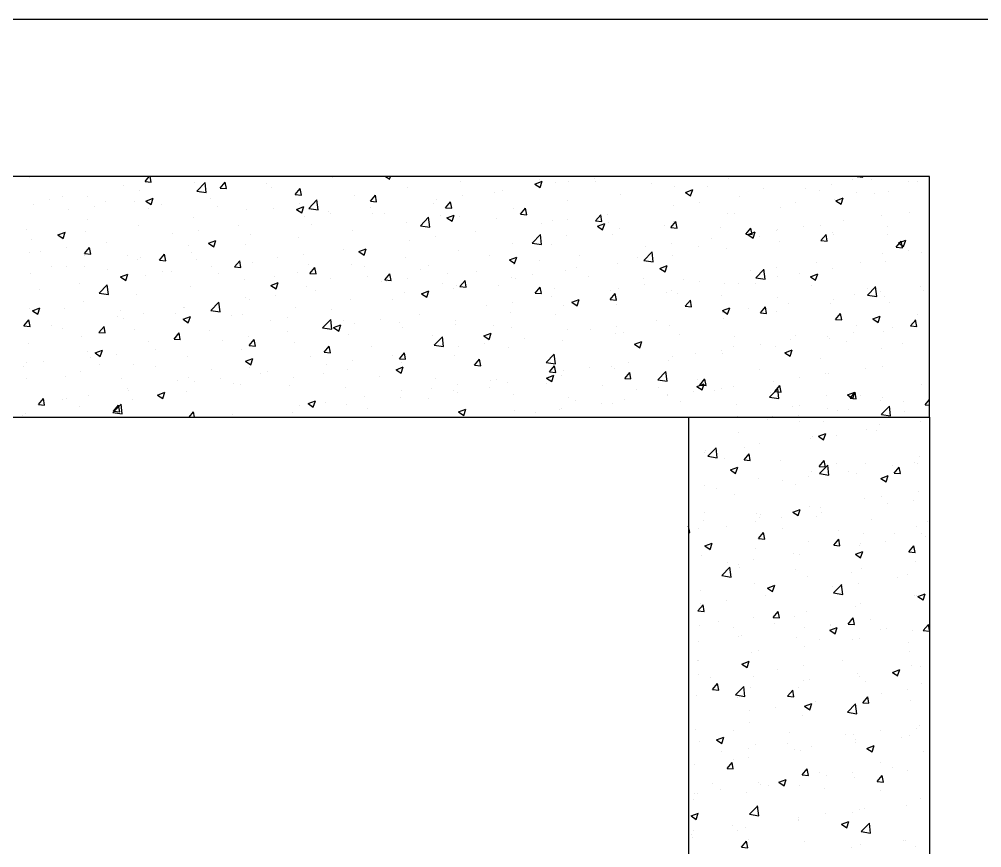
# Model space of a CAD drawing. Header units: millimetres. Extents: x 331487 to 517269, y 198509 to 399936.
# Drawn here: x 425195 to 426114, y 327067 to 327859 of the extents above; entities that cross this region are included whole.
import ezdxf

# ---------------------------------------------------------------- set-up
doc = ezdxf.new("R2010")
doc.units = ezdxf.units.MM
doc.header["$MEASUREMENT"] = 0
doc.layers.add('COLUMN', color=6, linetype='Continuous')
doc.layers.add('FOOTING', color=5, linetype='Continuous')

msp = doc.modelspace()

# ---------------------------------------------------------------- linework, layer by layer
at = {"layer": 'COLUMN'}
for p, q in [((426064.35, 327708.51), (421574.35, 327708.51)), ((426064.35, 327478.51), (426064.35, 327708.51)), ((423934.35, 327478.51), (426064.35, 327478.51)), ((425834.35, 327478.51), (425834.35, 325118.51)), ((426064.35, 327478.51), (426064.35, 325118.51))]:
    msp.add_line(p, q, dxfattribs=at)
at = {"layer": 'COLUMN', "color": 2, "linetype": 'Continuous'}
for p, q in [((425205.16, 327707.57), (425205.16, 327707.57)), ((425315.28, 327703.64), (425319.37, 327708.51)), ((425315.28, 327703.64), (425321.26, 327703.11)), ((425321.25, 327703.11), (425320.26, 327708.51)), ((425362.36, 327702.81), (425362.36, 327702.81)), ((425387.01, 327697.36), (425391.83, 327703.11)), ((425392.98, 327696.83), (425391.82, 327703.1)), ((425494.01, 327707.75), (425494.01, 327707.75)), ((425544.93, 327708.51), (425548.92, 327705.82)), ((425548.91, 327705.82), (425549.82, 327708.51)), ((425616.79, 327703.9), (425616.79, 327703.9)), ((425638.69, 327708.2), (425638.69, 327708.2)), ((425687.66, 327701.17), (425694.66, 327703.85)), ((425692.07, 327705.95), (425692.07, 327705.95)), ((425692.63, 327697.81), (425694.65, 327703.85)), ((425707.16, 327702.78), (425707.16, 327702.78)), ((425719.95, 327703.39), (425719.95, 327703.39)), ((425744.98, 327706.69), (425744.98, 327706.69)), ((425745.45, 327703.69), (425745.45, 327703.69)), ((425872.65, 327706.09), (425872.65, 327706.09)), ((425937.89, 327708.1), (425937.89, 327708.1)), ((425991.28, 327705.85), (425991.28, 327705.85)), ((425995.3, 327708.51), (426000.84, 327707.65)), ((426000.84, 327707.65), (426000.74, 327708.51)), ((426008.67, 327705.42), (426008.67, 327705.42)), ((426044.66, 327703.59), (426044.66, 327703.59)), ((426052.94, 327703.18), (426052.94, 327703.18)), ((425295.09, 327699.67), (425295.09, 327699.67)), ((425310.42, 327695.31), (425310.42, 327695.31)), ((425364.85, 327694.37), (425372.64, 327702.48)), ((425364.86, 327694.38), (425373.75, 327693)), ((425373.76, 327693), (425372.65, 327702.5)), ((425387.01, 327697.36), (425392.98, 327696.84)), ((425393.1, 327696.34), (425393.1, 327696.34)), ((425430.98, 327701.32), (425430.98, 327701.32)), ((425435.69, 327697.74), (425435.69, 327697.74)), ((425458.73, 327691.09), (425463.55, 327696.83)), ((425464.71, 327690.56), (425463.55, 327696.83)), ((425566.28, 327697.5), (425566.28, 327697.5)), ((425656.79, 327695.08), (425656.79, 327695.08)), ((425687.66, 327701.17), (425692.63, 327697.81)), ((425798.83, 327701.44), (425798.83, 327701.44)), ((425821.3, 327699.05), (425821.3, 327699.05)), ((425831.37, 327693.16), (425838.37, 327695.85)), ((425836.34, 327689.8), (425838.37, 327695.84)), ((425852.21, 327699.18), (425852.21, 327699.18)), ((425905.6, 327696.93), (425905.6, 327696.93)), ((425945.77, 327697.14), (425945.77, 327697.14)), ((425958.98, 327694.67), (425958.98, 327694.67)), ((425970.8, 327700.44), (425970.8, 327700.44)), ((426025.23, 327693.74), (426025.23, 327693.74)), ((425224.03, 327686.59), (425224.03, 327686.59)), ((425236.77, 327689.66), (425236.77, 327689.66)), ((425259.91, 327688.91), (425259.91, 327688.91)), ((425304.91, 327684.73), (425304.91, 327684.73)), ((425316.21, 327684.93), (425323.21, 327687.62)), ((425316.21, 327684.93), (425321.18, 327681.58)), ((425321.18, 327681.57), (425323.21, 327687.62)), ((425368.07, 327693.04), (425368.07, 327693.04)), ((425377.37, 327687.73), (425377.37, 327687.73)), ((425458.73, 327691.09), (425464.71, 327690.56)), ((425471.57, 327677.81), (425479.36, 327685.93)), ((425480.48, 327676.45), (425479.37, 327685.94)), ((425514.93, 327690.46), (425514.93, 327690.46)), ((425530.46, 327684.81), (425535.28, 327690.56)), ((425530.46, 327684.81), (425536.43, 327684.29)), ((425536.43, 327684.28), (425535.28, 327690.55)), ((425593.89, 327686.79), (425593.89, 327686.79)), ((425618.92, 327690.09), (425618.92, 327690.09)), ((425648.84, 327692.77), (425648.84, 327692.77)), ((425718.86, 327685.15), (425718.86, 327685.15)), ((425769.37, 327691.55), (425769.37, 327691.55)), ((425831.37, 327693.16), (425836.34, 327689.8)), ((425882.61, 327688.83), (425882.61, 327688.83)), ((425973.88, 327686.7), (425973.88, 327686.7)), ((425975.08, 327685.15), (425982.08, 327687.84)), ((425975.08, 327685.15), (425980.06, 327681.79)), ((425980.05, 327681.79), (425982.08, 327687.84)), ((425994.62, 327693.17), (425994.62, 327693.17)), ((426012.36, 327692.41), (426012.36, 327692.41)), ((425208.56, 327681.87), (425208.56, 327681.87)), ((425242.01, 327676.45), (425242.01, 327676.45)), ((425267.04, 327679.74), (425267.04, 327679.74)), ((425277.41, 327684.34), (425277.41, 327684.34)), ((425319.05, 327677.72), (425319.05, 327677.72)), ((425330.79, 327682.08), (425330.79, 327682.08)), ((425384.18, 327679.83), (425384.18, 327679.83)), ((425412.49, 327676.56), (425412.49, 327676.56)), ((425437.56, 327677.57), (425437.56, 327677.57)), ((425459.92, 327676.92), (425466.92, 327679.61)), ((425459.92, 327676.92), (425464.89, 327673.57)), ((425463, 327682.96), (425463, 327682.96)), ((425464.89, 327673.57), (425466.92, 327679.61)), ((425471.59, 327677.83), (425480.48, 327676.45)), ((425490.94, 327675.32), (425490.94, 327675.32)), ((425530.73, 327678.48), (425530.73, 327678.48)), ((425590.52, 327682.76), (425590.52, 327682.76)), ((425602.18, 327678.54), (425607, 327684.28)), ((425602.18, 327678.54), (425608.16, 327678.01)), ((425608.16, 327678.01), (425607, 327684.28)), ((425667.51, 327678.11), (425667.51, 327678.11)), ((425673.91, 327672.26), (425678.73, 327678.01)), ((425679.88, 327671.73), (425678.73, 327678)), ((425819.7, 327680.55), (425819.7, 327680.55)), ((425844.74, 327683.84), (425844.74, 327683.84)), ((425921.94, 327679.2), (425921.94, 327679.2)), ((425936.3, 327683.16), (425936.3, 327683.16)), ((425260.74, 327667.71), (425260.74, 327667.71)), ((425361.14, 327669.52), (425361.14, 327669.52)), ((425467.82, 327670.2), (425467.82, 327670.2)), ((425492.86, 327673.49), (425492.86, 327673.49)), ((425532.2, 327672.75), (425532.2, 327672.75)), ((425544.32, 327673.06), (425544.32, 327673.06)), ((425578.3, 327661.26), (425586.09, 327669.38)), ((425587.2, 327659.9), (425586.1, 327669.39)), ((425597.71, 327670.8), (425597.71, 327670.8)), ((425603.63, 327668.91), (425610.63, 327671.6)), ((425603.63, 327668.91), (425608.61, 327665.56)), ((425608.6, 327665.56), (425610.63, 327671.6)), ((425615.57, 327670.61), (425615.57, 327670.61)), ((425651.09, 327668.55), (425651.09, 327668.55)), ((425673.91, 327672.26), (425679.89, 327671.74)), ((425704.47, 327666.29), (425704.47, 327666.29)), ((425718.68, 327667.25), (425718.68, 327667.25)), ((425745.64, 327665.99), (425750.46, 327671.73)), ((425745.64, 327665.99), (425751.61, 327665.46)), ((425751.61, 327665.46), (425750.45, 327671.73)), ((425756.55, 327672.23), (425756.55, 327672.23)), ((425871.43, 327672.8), (425871.43, 327672.8)), ((425877.98, 327673.15), (425877.98, 327673.15)), ((426018.58, 327671.21), (426018.58, 327671.21)), ((426045.52, 327674.3), (426045.52, 327674.3)), ((425202.42, 327657.7), (425202.42, 327657.7)), ((425309.2, 327662.02), (425309.2, 327662.02)), ((425366.8, 327656.9), (425366.8, 327656.9)), ((425404.67, 327661.88), (425404.67, 327661.88)), ((425473.88, 327662.74), (425473.88, 327662.74)), ((425513.72, 327657.17), (425513.72, 327657.17)), ((425565.06, 327664.21), (425565.06, 327664.21)), ((425578.31, 327661.27), (425587.2, 327659.9)), ((425693.64, 327663.95), (425693.64, 327663.95)), ((425747.35, 327660.9), (425754.35, 327663.59)), ((425747.35, 327660.9), (425752.32, 327657.55)), ((425752.32, 327657.55), (425754.34, 327663.59)), ((425757.85, 327664.04), (425757.85, 327664.04)), ((425768.15, 327658.26), (425768.15, 327658.26)), ((425811.23, 327661.78), (425811.23, 327661.78)), ((425817.36, 327659.71), (425822.18, 327665.46)), ((425817.36, 327659.71), (425823.34, 327659.19)), ((425819.67, 327663.14), (425819.67, 327663.14)), ((425820.09, 327665.76), (425820.09, 327665.76)), ((425823.34, 327659.18), (425822.18, 327665.45)), ((425864.62, 327659.53), (425864.62, 327659.53)), ((425889.09, 327653.44), (425893.91, 327659.18)), ((425895.06, 327652.91), (425893.91, 327659.18)), ((425918, 327657.27), (425918, 327657.27)), ((425919.46, 327657.7), (425919.46, 327657.7)), ((425944.49, 327661), (425944.49, 327661)), ((425960.26, 327661.2), (425960.26, 327661.2)), ((425982.37, 327665.98), (425982.37, 327665.98)), ((426024.01, 327660.45), (426024.01, 327660.45)), ((425207.35, 327648.58), (425207.35, 327648.58)), ((425232.18, 327652.68), (425239.19, 327655.37)), ((425232.18, 327652.68), (425237.16, 327649.32)), ((425237.16, 327649.32), (425239.18, 327655.36)), ((425258.69, 327655.62), (425258.69, 327655.62)), ((425341.76, 327653.6), (425341.76, 327653.6)), ((425415.56, 327652.73), (425415.56, 327652.73)), ((425461.78, 327649.67), (425461.78, 327649.67)), ((425592.61, 327650.65), (425592.61, 327650.65)), ((425630.49, 327655.63), (425630.49, 327655.63)), ((425685.02, 327644.71), (425692.81, 327652.83)), ((425693.93, 327643.34), (425692.82, 327652.84)), ((425717.64, 327651.86), (425717.64, 327651.86)), ((425761.35, 327653.13), (425761.35, 327653.13)), ((425856.3, 327649.39), (425856.3, 327649.39)), ((425889.09, 327653.44), (425895.06, 327652.91)), ((425891.06, 327652.9), (425898.06, 327655.58)), ((425891.06, 327652.9), (425896.03, 327649.54)), ((425896.03, 327649.54), (425898.06, 327655.58)), ((425901.95, 327651.19), (425901.95, 327651.19)), ((425960.81, 327647.16), (425965.63, 327652.91)), ((425966.79, 327646.63), (425965.63, 327652.9)), ((425971.38, 327655.02), (425971.38, 327655.02)), ((425972.67, 327653.41), (425972.67, 327653.41)), ((426024.76, 327652.76), (426024.76, 327652.76)), ((425240.73, 327640.3), (425240.73, 327640.3)), ((425257.43, 327634.69), (425262.25, 327640.44)), ((425263.4, 327634.17), (425262.25, 327640.43)), ((425278.61, 327645.29), (425278.61, 327645.29)), ((425357.25, 327642.72), (425357.25, 327642.72)), ((425375.9, 327644.67), (425382.9, 327647.36)), ((425375.9, 327644.67), (425380.87, 327641.31)), ((425380.87, 327641.31), (425382.9, 327647.36)), ((425411.27, 327643.27), (425411.27, 327643.27)), ((425504.43, 327639.04), (425504.43, 327639.04)), ((425519.61, 327636.66), (425526.61, 327639.35)), ((425524.58, 327633.3), (425526.61, 327639.35)), ((425567.58, 327647.35), (425567.58, 327647.35)), ((425666.3, 327644.82), (425666.3, 327644.82)), ((425685.03, 327644.72), (425693.93, 327643.34)), ((425703.03, 327643.12), (425703.03, 327643.12)), ((425793.4, 327641.1), (425793.4, 327641.1)), ((425818.43, 327644.4), (425818.43, 327644.4)), ((425843.63, 327641.18), (425843.63, 327641.18)), ((425870.22, 327639.51), (425870.22, 327639.51)), ((425920.73, 327645.92), (425920.73, 327645.92)), ((425960.81, 327647.16), (425966.79, 327646.64)), ((426032.54, 327640.89), (426037.36, 327646.63)), ((426032.54, 327640.89), (426038.52, 327640.36)), ((426034.77, 327644.89), (426041.77, 327647.57)), ((426034.77, 327644.89), (426039.75, 327641.53)), ((426038.51, 327640.36), (426037.36, 327646.63)), ((426039.74, 327641.53), (426041.77, 327647.57)), ((425204.56, 327635.49), (425204.56, 327635.49)), ((425215.7, 327637), (425215.7, 327637)), ((425257.43, 327634.69), (425263.41, 327634.17)), ((425257.94, 327633.24), (425257.94, 327633.24)), ((425298.93, 327632.71), (425298.93, 327632.71)), ((425311.32, 327630.98), (425311.32, 327630.98)), ((425329.15, 327628.42), (425333.98, 327634.16)), ((425335.13, 327627.89), (425333.97, 327634.16)), ((425359.93, 327636.23), (425359.93, 327636.23)), ((425441.52, 327630.76), (425441.52, 327630.76)), ((425466.55, 327634.05), (425466.55, 327634.05)), ((425519.61, 327636.66), (425524.58, 327633.3)), ((425563.85, 327630.92), (425563.85, 327630.92)), ((425614.36, 327637.32), (425614.36, 327637.32)), ((425644.71, 327633.11), (425644.71, 327633.11)), ((425663.32, 327628.65), (425670.33, 327631.34)), ((425668.29, 327625.29), (425670.32, 327631.34)), ((425730.24, 327632.79), (425730.24, 327632.79)), ((425785.31, 327631.17), (425785.31, 327631.17)), ((425791.75, 327628.16), (425799.53, 327636.28)), ((425800.65, 327626.79), (425799.55, 327636.29)), ((425818.87, 327632.47), (425818.87, 327632.47)), ((426019.22, 327634.86), (426019.22, 327634.86)), ((426044.25, 327638.15), (426044.25, 327638.15)), ((426056.77, 327636.22), (426056.77, 327636.22)), ((425225.64, 327622.06), (425225.64, 327622.06)), ((425240.61, 327622.7), (425240.61, 327622.7)), ((425257.48, 327622.33), (425257.48, 327622.33)), ((425307.99, 327628.73), (425307.99, 327628.73)), ((425329.15, 327628.42), (425335.13, 327627.9)), ((425364.7, 327628.73), (425364.7, 327628.73)), ((425378.36, 327622.44), (425378.36, 327622.44)), ((425400.88, 327622.14), (425405.7, 327627.89)), ((425400.88, 327622.14), (425406.86, 327621.62)), ((425406.86, 327621.61), (425405.7, 327627.88)), ((425418.09, 327626.47), (425418.09, 327626.47)), ((425471.47, 327624.22), (425471.47, 327624.22)), ((425472.61, 327615.87), (425477.43, 327621.61)), ((425478.58, 327615.34), (425477.43, 327621.61)), ((425512.5, 327623.88), (425512.5, 327623.88)), ((425524.85, 327621.96), (425524.85, 327621.96)), ((425586.39, 327623.1), (425586.39, 327623.1)), ((425663.32, 327628.65), (425668.3, 327625.3)), ((425667.34, 327624.51), (425667.34, 327624.51)), ((425692.37, 327627.8), (425692.37, 327627.8)), ((425726.99, 327621.16), (425726.99, 327621.16)), ((425766.93, 327624.97), (425766.93, 327624.97)), ((425791.76, 327628.17), (425800.65, 327626.79)), ((425807.04, 327620.64), (425814.04, 327623.33)), ((425807.04, 327620.64), (425812.01, 327617.29)), ((425812.01, 327617.29), (425814.04, 327623.33)), ((425918.19, 327621.56), (425918.19, 327621.56)), ((425956.06, 327626.54), (425956.06, 327626.54)), ((425971.45, 327620.12), (425971.45, 327620.12)), ((425998.46, 327626.21), (425998.46, 327626.21)), ((426022.79, 327627.16), (426022.79, 327627.16)), ((425206.13, 327615.29), (425206.13, 327615.29)), ((425279.02, 327619.81), (425279.02, 327619.81)), ((425291.88, 327612.42), (425298.88, 327615.1)), ((425291.88, 327612.42), (425296.85, 327609.06)), ((425296.85, 327609.06), (425298.87, 327615.1)), ((425315.46, 327614.16), (425315.46, 327614.16)), ((425332.41, 327617.55), (425332.41, 327617.55)), ((425340.49, 327617.46), (425340.49, 327617.46)), ((425385.79, 327615.29), (425385.79, 327615.29)), ((425439.17, 327613.04), (425439.17, 327613.04)), ((425460.56, 327616.38), (425460.56, 327616.38)), ((425472.61, 327615.87), (425478.58, 327615.35)), ((425528.07, 327613.09), (425528.07, 327613.09)), ((425544.33, 327609.59), (425549.15, 327615.34)), ((425550.31, 327609.06), (425549.15, 327615.33)), ((425566.31, 327611.21), (425566.31, 327611.21)), ((425578.23, 327619.7), (425578.23, 327619.7)), ((425604.18, 327616.19), (425604.18, 327616.19)), ((425631.61, 327617.45), (425631.61, 327617.45)), ((425665.08, 327611.53), (425665.08, 327611.53)), ((425668.67, 327611.15), (425668.67, 327611.15)), ((425685, 327615.19), (425685, 327615.19)), ((425716.42, 327618.57), (425716.42, 327618.57)), ((425738.38, 327612.94), (425738.38, 327612.94)), ((425893.15, 327618.26), (425893.15, 327618.26)), ((425898.47, 327611.61), (425906.26, 327619.72)), ((425898.48, 327611.62), (425907.38, 327610.24)), ((425907.38, 327610.24), (425906.27, 327619.74)), ((425919.51, 327612.63), (425919.51, 327612.63)), ((425940.14, 327616.2), (425940.14, 327616.2)), ((425950.75, 327612.63), (425957.75, 327615.32)), ((425950.75, 327612.63), (425955.72, 327609.28)), ((425955.72, 327609.28), (425957.75, 327615.32)), ((425252.3, 327605.85), (425252.3, 327605.85)), ((425271.38, 327596.95), (425279.17, 327605.07)), ((425280.29, 327595.59), (425279.18, 327605.08)), ((425358.71, 327602.94), (425358.71, 327602.94)), ((425410.05, 327609.98), (425410.05, 327609.98)), ((425435.59, 327604.41), (425442.59, 327607.09)), ((425435.59, 327604.41), (425440.56, 327601.05)), ((425440.56, 327601.05), (425442.59, 327607.09)), ((425469.75, 327603.08), (425469.75, 327603.08)), ((425492.55, 327610.78), (425492.55, 327610.78)), ((425541.27, 327607.91), (425541.27, 327607.91)), ((425544.33, 327609.59), (425550.31, 327609.07)), ((425545.93, 327608.53), (425545.93, 327608.53)), ((425599.32, 327606.27), (425599.32, 327606.27)), ((425613.14, 327604.03), (425613.14, 327604.03)), ((425616.06, 327603.32), (425620.88, 327609.06)), ((425616.06, 327603.32), (425622.04, 327602.79)), ((425622.03, 327602.79), (425620.88, 327609.06)), ((425652.7, 327604.02), (425652.7, 327604.02)), ((425687.78, 327597.04), (425692.61, 327602.79)), ((425693.76, 327596.51), (425692.6, 327602.78)), ((425706.08, 327601.76), (425706.08, 327601.76)), ((425767.09, 327601.66), (425767.09, 327601.66)), ((425791.76, 327610.68), (425791.76, 327610.68)), ((425792.12, 327604.96), (425792.12, 327604.96)), ((425830, 327609.95), (425830, 327609.95)), ((425845.14, 327608.43), (425845.14, 327608.43)), ((425869, 327606.22), (425869, 327606.22)), ((425881.82, 327606.19), (425881.82, 327606.19)), ((425898.53, 327606.17), (425898.53, 327606.17)), ((425951.91, 327603.92), (425951.91, 327603.92)), ((426005.19, 327595.05), (426012.98, 327603.17)), ((426005.29, 327601.66), (426005.29, 327601.66)), ((426014.1, 327593.69), (426013, 327603.18)), ((426055.82, 327603.7), (426055.82, 327603.7)), ((425214.43, 327600.86), (425214.43, 327600.86)), ((425271.39, 327596.97), (425280.29, 327595.59)), ((425306.77, 327595.44), (425306.77, 327595.44)), ((425411.44, 327593.07), (425411.44, 327593.07)), ((425440.24, 327594.61), (425440.24, 327594.61)), ((425478.12, 327599.6), (425478.12, 327599.6)), ((425562.63, 327597.63), (425562.63, 327597.63)), ((425579.3, 327596.4), (425586.3, 327599.09)), ((425579.3, 327596.4), (425584.28, 327593.04)), ((425584.27, 327593.04), (425586.3, 327599.08)), ((425610.35, 327601.14), (425610.35, 327601.14)), ((425687.78, 327597.04), (425693.76, 327596.52)), ((425703.94, 327593.35), (425703.94, 327593.35)), ((425759.46, 327599.51), (425759.46, 327599.51)), ((425759.51, 327590.77), (425764.33, 327596.51)), ((425765.49, 327590.24), (425764.33, 327596.51)), ((425812.85, 327597.25), (425812.85, 327597.25)), ((425817.66, 327599.18), (425817.66, 327599.18)), ((425823.5, 327596.18), (425823.5, 327596.18)), ((425866.23, 327594.99), (425866.23, 327594.99)), ((425919.61, 327592.74), (425919.61, 327592.74)), ((425992.91, 327595.41), (425992.91, 327595.41)), ((426005.21, 327595.07), (426014.1, 327593.69)), ((426017.94, 327598.71), (426017.94, 327598.71)), ((426021.58, 327593.88), (426021.58, 327593.88)), ((426058.67, 327599.41), (426058.67, 327599.41)), ((425256.26, 327589.04), (425256.26, 327589.04)), ((425378.11, 327580.4), (425385.9, 327588.52)), ((425387.01, 327579.04), (425385.91, 327588.53)), ((425415.21, 327591.32), (425415.21, 327591.32)), ((425511.29, 327590.59), (425511.29, 327590.59)), ((425552.03, 327591.13), (425552.03, 327591.13)), ((425641.03, 327585.07), (425641.03, 327585.07)), ((425666.06, 327588.36), (425666.06, 327588.36)), ((425715.21, 327585.28), (425715.21, 327585.28)), ((425723.01, 327588.39), (425730.02, 327591.08)), ((425723.01, 327588.39), (425727.99, 327585.03)), ((425727.99, 327585.03), (425730.01, 327591.08)), ((425759.51, 327590.77), (425765.49, 327590.24)), ((425765.18, 327586.17), (425765.18, 327586.17)), ((425765.72, 327591.69), (425765.72, 327591.69)), ((425831.24, 327584.49), (425836.06, 327590.24)), ((425831.24, 327584.49), (425837.21, 327583.97)), ((425837.21, 327583.96), (425836.06, 327590.23)), ((425902.96, 327578.22), (425907.78, 327583.96)), ((425908.94, 327577.69), (425907.78, 327583.96)), ((425929.75, 327587.1), (425929.75, 327587.1)), ((425970.23, 327586.83), (425970.23, 327586.83)), ((425972.99, 327590.48), (425972.99, 327590.48)), ((426026.38, 327588.23), (426026.38, 327588.23)), ((425204.92, 327582), (425204.92, 327582)), ((425207.85, 327580.16), (425214.85, 327582.85)), ((425207.85, 327580.16), (425212.83, 327576.81)), ((425212.82, 327576.81), (425214.85, 327582.85)), ((425238.04, 327582.41), (425238.04, 327582.41)), ((425289.15, 327574.72), (425289.15, 327574.72)), ((425291.43, 327580.15), (425291.43, 327580.15)), ((425314.18, 327578.01), (425314.18, 327578.01)), ((425344.81, 327577.9), (425344.81, 327577.9)), ((425351.57, 327572.15), (425358.57, 327574.84)), ((425352.06, 327583), (425352.06, 327583)), ((425353.12, 327583.05), (425353.12, 327583.05)), ((425356.54, 327568.8), (425358.57, 327574.84)), ((425378.12, 327580.41), (425387.01, 327579.04)), ((425398.19, 327575.64), (425398.19, 327575.64)), ((425408.84, 327576.69), (425408.84, 327576.69)), ((425459.35, 327583.09), (425459.35, 327583.09)), ((425493.72, 327581.12), (425493.72, 327581.12)), ((425577.87, 327576.75), (425577.87, 327576.75)), ((425663.86, 327578.24), (425663.86, 327578.24)), ((425706.86, 327576.16), (425706.86, 327576.16)), ((425866.73, 327580.38), (425873.73, 327583.07)), ((425866.73, 327580.38), (425871.7, 327577.03)), ((425866.85, 327578.82), (425866.85, 327578.82)), ((425871.7, 327577.02), (425873.73, 327583.07)), ((425891.88, 327582.11), (425891.88, 327582.11)), ((425902.96, 327578.22), (425908.94, 327577.69)), ((425918.3, 327579.34), (425918.3, 327579.34)), ((425974.69, 327571.94), (425979.51, 327577.69)), ((425980.66, 327571.41), (425979.51, 327577.68)), ((426010.44, 327572.37), (426017.44, 327575.06)), ((426015.41, 327569.02), (426017.44, 327575.06)), ((426052.65, 327576.55), (426052.65, 327576.55)), ((425199.58, 327565.75), (425204.4, 327571.5)), ((425199.58, 327565.75), (425205.55, 327565.23)), ((425205.55, 327565.22), (425204.4, 327571.49)), ((425225.99, 327566.4), (425225.99, 327566.4)), ((425271.3, 327559.47), (425276.12, 327565.22)), ((425277.28, 327558.95), (425276.12, 327565.21)), ((425294.8, 327573.04), (425294.8, 327573.04)), ((425351.57, 327572.15), (425356.54, 327568.8)), ((425357.49, 327569.65), (425357.49, 327569.65)), ((425435.4, 327571.11), (425435.4, 327571.11)), ((425451.57, 327573.38), (425451.57, 327573.38)), ((425484.83, 327563.85), (425492.62, 327571.97)), ((425493.74, 327562.48), (425492.63, 327571.98)), ((425495.28, 327564.15), (425502.28, 327566.83)), ((425500.25, 327560.79), (425502.28, 327566.83)), ((425504.96, 327571.13), (425504.96, 327571.13)), ((425514.97, 327568.47), (425514.97, 327568.47)), ((425540, 327571.77), (425540, 327571.77)), ((425558.34, 327568.87), (425558.34, 327568.87)), ((425611.72, 327566.62), (425611.72, 327566.62)), ((425611.93, 327570.74), (425611.93, 327570.74)), ((425648.54, 327566.14), (425648.54, 327566.14)), ((425765.82, 327565.52), (425765.82, 327565.52)), ((425803.69, 327570.5), (425803.69, 327570.5)), ((425816.44, 327565.89), (425816.44, 327565.89)), ((425867.78, 327572.93), (425867.78, 327572.93)), ((425974.69, 327571.94), (425980.67, 327571.42)), ((425994.33, 327566.54), (425994.33, 327566.54)), ((426010.44, 327572.37), (426015.41, 327569.02)), ((426046.41, 327565.67), (426051.24, 327571.41)), ((426046.41, 327565.67), (426052.39, 327565.14)), ((426052.39, 327565.14), (426051.23, 327571.41)), ((425236.48, 327563.03), (425236.48, 327563.03)), ((425255.04, 327555.75), (425255.04, 327555.75)), ((425271.3, 327559.47), (425277.28, 327558.95)), ((425305.56, 327562.15), (425305.56, 327562.15)), ((425343.03, 327553.2), (425347.85, 327558.94)), ((425349, 327552.67), (425347.85, 327558.94)), ((425377.08, 327561.1), (425377.08, 327561.1)), ((425451.81, 327560.16), (425451.81, 327560.16)), ((425484.84, 327563.86), (425493.74, 327562.48)), ((425495.28, 327564.15), (425500.25, 327560.79)), ((425510.07, 327557.3), (425510.07, 327557.3)), ((425561.41, 327564.34), (425561.41, 327564.34)), ((425590.23, 327556.13), (425590.23, 327556.13)), ((425638.99, 327556.14), (425645.99, 327558.82)), ((425638.99, 327556.14), (425643.97, 327552.78)), ((425643.96, 327552.78), (425645.99, 327558.82)), ((425665.1, 327564.36), (425665.1, 327564.36)), ((425718.48, 327562.11), (425718.48, 327562.11)), ((425740.78, 327562.22), (425740.78, 327562.22)), ((425764.5, 327558.4), (425764.5, 327558.4)), ((425771.87, 327559.85), (425771.87, 327559.85)), ((425825.25, 327557.6), (425825.25, 327557.6)), ((425936.01, 327556.53), (425936.01, 327556.53)), ((425966.6, 327555.97), (425966.6, 327555.97)), ((425991.64, 327559.27), (425991.64, 327559.27)), ((426020.36, 327560.59), (426020.36, 327560.59)), ((426029.51, 327564.26), (426029.51, 327564.26)), ((425203.7, 327548.71), (425203.7, 327548.71)), ((425318.76, 327551.09), (425318.76, 327551.09)), ((425343.03, 327553.2), (425349.01, 327552.68)), ((425388.9, 327551.87), (425388.9, 327551.87)), ((425413.94, 327555.17), (425413.94, 327555.17)), ((425414.76, 327546.92), (425419.58, 327552.67)), ((425414.76, 327546.92), (425420.73, 327546.4)), ((425420.73, 327546.4), (425419.57, 327552.66)), ((425458.13, 327549.8), (425458.13, 327549.8)), ((425591.56, 327547.3), (425599.34, 327555.42)), ((425591.57, 327547.31), (425600.46, 327545.93)), ((425600.46, 327545.93), (425599.36, 327555.43)), ((425639.76, 327548.92), (425639.76, 327548.92)), ((425677.63, 327553.91), (425677.63, 327553.91)), ((425713.99, 327551.99), (425713.99, 327551.99)), ((425782.7, 327548.13), (425789.71, 327550.82)), ((425782.71, 327548.13), (425787.68, 327544.77)), ((425787.68, 327544.77), (425789.7, 327550.81)), ((425877.69, 327546.52), (425877.69, 327546.52)), ((425878.63, 327555.34), (425878.63, 327555.34)), ((425903.45, 327547.66), (425903.45, 327547.66)), ((425932.01, 327553.09), (425932.01, 327553.09)), ((425969.02, 327553.54), (425969.02, 327553.54)), ((425985.4, 327550.83), (425985.4, 327550.83)), ((426038.78, 327548.57), (426038.78, 327548.57)), ((425260.44, 327541.08), (425260.44, 327541.08)), ((425267.54, 327539.9), (425274.55, 327542.59)), ((425267.54, 327539.9), (425272.52, 327536.55)), ((425272.52, 327536.54), (425274.54, 327542.59)), ((425287.88, 327538.57), (425287.88, 327538.57)), ((425325.75, 327543.56), (425325.75, 327543.56)), ((425407.62, 327543.4), (425407.62, 327543.4)), ((425486.48, 327540.65), (425491.3, 327546.39)), ((425486.48, 327540.65), (425492.46, 327540.13)), ((425492.46, 327540.12), (425491.3, 327546.39)), ((425531.91, 327546.12), (425531.91, 327546.12)), ((425551.57, 327537.31), (425551.57, 327537.31)), ((425558.21, 327534.37), (425563.03, 327540.12)), ((425564.18, 327533.85), (425563.03, 327540.11)), ((425610.71, 327537.46), (425610.71, 327537.46)), ((425614.72, 327545.63), (425614.72, 327545.63)), ((425662.65, 327544.95), (425662.65, 327544.95)), ((425698.28, 327530.75), (425706.07, 327538.86)), ((425707.19, 327529.38), (425706.08, 327538.88)), ((425840.54, 327539.38), (425840.54, 327539.38)), ((425865.57, 327542.67), (425865.57, 327542.67)), ((425866.57, 327539.65), (425866.57, 327539.65)), ((425917.08, 327546.05), (425917.08, 327546.05)), ((425926.42, 327540.12), (425933.42, 327542.81)), ((425926.42, 327540.12), (425931.39, 327536.76)), ((425931.39, 327536.76), (425933.42, 327542.81)), ((426018.29, 327544.58), (426018.29, 327544.58)), ((425202.12, 327531.07), (425202.12, 327531.07)), ((425218.57, 327531.31), (425218.57, 327531.31)), ((425262.84, 327535.28), (425262.84, 327535.28)), ((425271.95, 327529.05), (425271.95, 327529.05)), ((425304.34, 327528.86), (425304.34, 327528.86)), ((425356.28, 327536.36), (425356.28, 327536.36)), ((425411.26, 327531.89), (425418.26, 327534.58)), ((425411.26, 327531.89), (425416.23, 327528.54)), ((425416.23, 327528.54), (425418.26, 327534.58)), ((425473.59, 327536.11), (425473.59, 327536.11)), ((425488.66, 327529.03), (425488.66, 327529.03)), ((425513.69, 327532.33), (425513.69, 327532.33)), ((425558.21, 327534.37), (425564.18, 327533.85)), ((425560.2, 327531.05), (425560.2, 327531.05)), ((425629.93, 327528.1), (425634.75, 327533.84)), ((425635.91, 327527.57), (425634.75, 327533.84)), ((425698.29, 327530.76), (425707.19, 327529.38)), ((425777.38, 327531.06), (425777.38, 327531.06)), ((425815.23, 327532.6), (425815.23, 327532.6)), ((425819.37, 327536.51), (425819.37, 327536.51)), ((425959.97, 327534.57), (425959.97, 327534.57)), ((425199.69, 327526.96), (425199.69, 327526.96)), ((425253.83, 327522.46), (425253.83, 327522.46)), ((425325.33, 327526.8), (425325.33, 327526.8)), ((425378.72, 327524.54), (425378.72, 327524.54)), ((425415.27, 327526.1), (425415.27, 327526.1)), ((425425.5, 327520.71), (425425.5, 327520.71)), ((425432.1, 327522.29), (425432.1, 327522.29)), ((425485.48, 327520.03), (425485.48, 327520.03)), ((425508.86, 327524.01), (425508.86, 327524.01)), ((425554.97, 327523.88), (425561.97, 327526.57)), ((425554.97, 327523.88), (425559.94, 327520.53)), ((425559.94, 327520.53), (425561.97, 327526.57)), ((425629.93, 327528.1), (425635.91, 327527.58)), ((425701.66, 327521.82), (425706.48, 327527.57)), ((425701.66, 327521.82), (425707.64, 327521.3)), ((425707.63, 327521.29), (425706.48, 327527.56)), ((425714.48, 327522.78), (425714.48, 327522.78)), ((425739.51, 327526.08), (425739.51, 327526.08)), ((425761.05, 327526.5), (425761.05, 327526.5)), ((425763.29, 327525.11), (425763.29, 327525.11)), ((425773.39, 327515.55), (425778.21, 327521.29)), ((425779.36, 327515.02), (425778.2, 327521.29)), ((425805, 327514.19), (425812.79, 327522.31)), ((425813.91, 327512.83), (425812.8, 327522.32)), ((425901.65, 327524.56), (425901.65, 327524.56)), ((425965.33, 327519.83), (425965.33, 327519.83)), ((425967.8, 327520.26), (425967.8, 327520.26)), ((426003.2, 327524.81), (426003.2, 327524.81)), ((426019.15, 327527.3), (426019.15, 327527.3)), ((425202.48, 327515.42), (425202.48, 327515.42)), ((425239.66, 327517.87), (425239.66, 327517.87)), ((425293.04, 327515.62), (425293.04, 327515.62)), ((425346.42, 327513.36), (425346.42, 327513.36)), ((425356.95, 327516.09), (425356.95, 327516.09)), ((425362.6, 327512.43), (425362.6, 327512.43)), ((425387.63, 327515.73), (425387.63, 327515.73)), ((425399.8, 327511.11), (425399.8, 327511.11)), ((425406.41, 327510.11), (425406.41, 327510.11)), ((425456.92, 327516.51), (425456.92, 327516.51)), ((425538.86, 327517.77), (425538.86, 327517.77)), ((425592.25, 327515.52), (425592.25, 327515.52)), ((425645.63, 327513.26), (425645.63, 327513.26)), ((425651.32, 327514.47), (425651.32, 327514.47)), ((425661.43, 327511.66), (425661.43, 327511.66)), ((425698.68, 327515.87), (425705.68, 327518.56)), ((425698.68, 327515.87), (425703.66, 327512.52)), ((425699.01, 327511.01), (425699.01, 327511.01)), ((425702.73, 327516.49), (425702.73, 327516.49)), ((425703.65, 327512.52), (425705.68, 327518.56)), ((425712.78, 327518.7), (425712.78, 327518.7)), ((425773.39, 327515.55), (425779.36, 327515.03)), ((425805.02, 327514.21), (425813.91, 327512.83)), ((425842.4, 327507.87), (425849.4, 327510.55)), ((425843.33, 327514.55), (425843.33, 327514.55)), ((425845.11, 327509.27), (425849.93, 327515.02)), ((425847.37, 327504.51), (425849.39, 327510.55)), ((425851.09, 327508.74), (425849.93, 327515.01)), ((425915.86, 327512.76), (425915.86, 327512.76)), ((425940.29, 327516.53), (425940.29, 327516.53)), ((425298.63, 327506.08), (425298.63, 327506.08)), ((425299.44, 327504.12), (425299.44, 327504.12)), ((425327.23, 327499.64), (425334.24, 327502.33)), ((425332.21, 327496.28), (425334.23, 327502.33)), ((425355.06, 327503.07), (425355.06, 327503.07)), ((425453.18, 327508.85), (425453.18, 327508.85)), ((425506.57, 327506.6), (425506.57, 327506.6)), ((425559.95, 327504.34), (425559.95, 327504.34)), ((425588.41, 327506.18), (425588.41, 327506.18)), ((425609.49, 327504.17), (425609.49, 327504.17)), ((425613.33, 327502.09), (425613.33, 327502.09)), ((425613.45, 327509.48), (425613.45, 327509.48)), ((425644.42, 327506.48), (425644.42, 327506.48)), ((425752.39, 327508.75), (425752.39, 327508.75)), ((425785.01, 327504.54), (425785.01, 327504.54)), ((425805.78, 327506.5), (425805.78, 327506.5)), ((425839.27, 327503.23), (425839.27, 327503.23)), ((425842.4, 327507.87), (425847.37, 327504.51)), ((425845.11, 327509.27), (425851.09, 327508.75)), ((425859.16, 327504.24), (425859.16, 327504.24)), ((425865.35, 327506.36), (425865.35, 327506.36)), ((425877.14, 327508.22), (425877.14, 327508.22)), ((425911.73, 327497.64), (425919.52, 327505.76)), ((425912.54, 327501.99), (425912.54, 327501.99)), ((425916.84, 327503), (425921.66, 327508.74)), ((425916.84, 327503), (425922.81, 327502.47)), ((425920.63, 327496.28), (425919.53, 327505.77)), ((425922.81, 327502.47), (425921.66, 327508.74)), ((425986.11, 327499.86), (425993.11, 327502.54)), ((425988.56, 327496.72), (425993.38, 327502.47)), ((425991.08, 327496.5), (425993.11, 327502.54)), ((425994.54, 327496.19), (425993.38, 327502.46)), ((426056.48, 327509.59), (426056.48, 327509.59)), ((425213.45, 327490.53), (425218.27, 327496.28)), ((425219.43, 327490), (425218.27, 327496.27)), ((425236.53, 327495.84), (425236.53, 327495.84)), ((425240.31, 327496.07), (425240.31, 327496.07)), ((425261.57, 327499.13), (425261.57, 327499.13)), ((425303.12, 327495.57), (425303.12, 327495.57)), ((425327.23, 327499.64), (425332.21, 327496.28)), ((425470.95, 327491.63), (425477.95, 327494.32)), ((425470.95, 327491.63), (425475.92, 327488.27)), ((425475.92, 327488.27), (425477.95, 327494.32)), ((425487.39, 327492.88), (425487.39, 327492.88)), ((425525.26, 327497.87), (425525.26, 327497.87)), ((425558.98, 327497.76), (425558.98, 327497.76)), ((425586.1, 327496.47), (425586.1, 327496.47)), ((425666.71, 327499.83), (425666.71, 327499.83)), ((425720.1, 327497.58), (425720.1, 327497.58)), ((425726.7, 327494.53), (425726.7, 327494.53)), ((425751.08, 327491.62), (425751.08, 327491.62)), ((425762.07, 327491.82), (425762.07, 327491.82)), ((425773.48, 327495.32), (425773.48, 327495.32)), ((425814.01, 327499.31), (425814.01, 327499.31)), ((425814.23, 327499.94), (425814.23, 327499.94)), ((425826.86, 327493.06), (425826.86, 327493.06)), ((425911.74, 327497.65), (425920.63, 327496.28)), ((425965.92, 327499.73), (425965.92, 327499.73)), ((425986.11, 327499.86), (425991.08, 327496.5)), ((425988.56, 327496.72), (425994.54, 327496.2)), ((425998.16, 327499.58), (425998.16, 327499.58)), ((426017.93, 327494.01), (426017.93, 327494.01)), ((426019.3, 327497.47), (426019.3, 327497.47)), ((426040.05, 327493.69), (426040.05, 327493.69)), ((426060.29, 327490.45), (426064.35, 327495.28)), ((425213.45, 327490.53), (425219.43, 327490.01)), ((425252.61, 327489.17), (425252.61, 327489.17)), ((425284.64, 327482.99), (425292.43, 327491.11)), ((425284.65, 327483), (425293.55, 327481.62)), ((425285.18, 327484.26), (425290, 327490)), ((425285.18, 327484.26), (425291.16, 327483.73)), ((425291.15, 327483.73), (425290, 327489.99)), ((425293.55, 327481.62), (425292.44, 327491.12)), ((425357.35, 327478.51), (425361.73, 327483.73)), ((425362.68, 327478.51), (425361.72, 327483.72)), ((425455.7, 327483.23), (425455.7, 327483.23)), ((425462.35, 327489.59), (425462.35, 327489.59)), ((425507.64, 327490.72), (425507.64, 327490.72)), ((425527.78, 327486.46), (425527.78, 327486.46)), ((425614.66, 327483.62), (425621.66, 327486.31)), ((425614.66, 327483.62), (425619.63, 327480.27)), ((425619.63, 327480.26), (425621.66, 327486.31)), ((425668.38, 327484.52), (425668.38, 327484.52)), ((425688.17, 327483.34), (425688.17, 327483.34)), ((425711.56, 327485.42), (425711.56, 327485.42)), ((425713.2, 327486.64), (425713.2, 327486.64)), ((425880.24, 327490.81), (425880.24, 327490.81)), ((425933.62, 327488.55), (425933.62, 327488.55)), ((425939.84, 327489.57), (425939.84, 327489.57)), ((425966.59, 327486.97), (425966.59, 327486.97)), ((425976.89, 327485.37), (425976.89, 327485.37)), ((425987.01, 327486.3), (425987.01, 327486.3)), ((426018.45, 327481.09), (426026.24, 327489.21)), ((426027.36, 327479.72), (426026.25, 327489.22)), ((426040.39, 327484.04), (426040.39, 327484.04)), ((426060.29, 327490.45), (426064.35, 327490.09)), ((425198.68, 327480.48), (425198.68, 327480.48)), ((425201.27, 327482.13), (425201.27, 327482.13)), ((425399.2, 327481.27), (425399.2, 327481.27)), ((425881.52, 327479.56), (425881.52, 327479.56)), ((425909.8, 327476.49), (425909.8, 327476.49)), ((425914.65, 327479.47), (425914.65, 327479.47)), ((425939.02, 327480.39), (425939.02, 327480.39)), ((425940.21, 327474.17), (425940.21, 327474.17)), ((425963.19, 327474.23), (425963.19, 327474.23)), ((426018.46, 327481.1), (426027.36, 327479.72)), ((426055.94, 327474.28), (426055.94, 327474.28)), ((425881.9, 327464.15), (425881.9, 327464.15)), ((426004.59, 327467.24), (426004.59, 327467.24)), ((426013.52, 327466.25), (426013.52, 327466.25)), ((426016.57, 327471.97), (426016.57, 327471.97)), ((425950.61, 327457.97), (425950.61, 327457.97)), ((425952.66, 327459.74), (425952.66, 327459.74)), ((425958.35, 327460.39), (425965.36, 327463.08)), ((425958.35, 327460.39), (425963.33, 327457.03)), ((425963.32, 327457.03), (425965.35, 327463.08)), ((425975.65, 327461.27), (425975.65, 327461.27)), ((425850.8, 327446.3), (425850.8, 327446.3)), ((425852.83, 327441.29), (425860.61, 327449.41)), ((425861.68, 327439.88), (425860.58, 327449.38)), ((425887.46, 327449.66), (425887.46, 327449.66)), ((425902.14, 327453.34), (425902.14, 327453.34)), ((425849.59, 327444.67), (425849.59, 327444.67)), ((425852.79, 327441.26), (425861.68, 327439.88)), ((425868.82, 327439.09), (425868.82, 327439.09)), ((425887.33, 327437.79), (425892.16, 327443.53)), ((425887.33, 327437.79), (425893.31, 327437.26)), ((425893.31, 327437.26), (425892.15, 327443.53)), ((425922.21, 327436.83), (425922.21, 327436.83)), ((425959.06, 327431.51), (425963.88, 327437.26)), ((425965.04, 327430.98), (425963.88, 327437.25)), ((426054.72, 327440.99), (426054.72, 327440.99)), ((425874.33, 327428.14), (425881.33, 327430.82)), ((425874.33, 327428.14), (425879.31, 327424.78)), ((425879.3, 327424.78), (425881.33, 327430.82)), ((425959.06, 327431.51), (425965.04, 327430.99)), ((425959.55, 327424.74), (425967.34, 327432.86)), ((425968.41, 327423.33), (425967.3, 327432.82)), ((425975.59, 327434.58), (425975.59, 327434.58)), ((426003.38, 327433.95), (426003.38, 327433.95)), ((426028.97, 327432.32), (426028.97, 327432.32)), ((426030.79, 327425.24), (426035.61, 327430.98)), ((426036.76, 327424.71), (426035.61, 327430.98)), ((426050.37, 327435.13), (426050.37, 327435.13)), ((426052.72, 327434.52), (426052.72, 327434.52)), ((425900.93, 327420.05), (425900.93, 327420.05)), ((425924.31, 327418.53), (425924.31, 327418.53)), ((425949.34, 327421.82), (425949.34, 327421.82)), ((425951.44, 327426.45), (425951.44, 327426.45)), ((425959.51, 327424.7), (425968.41, 327423.33)), ((425987.21, 327426.81), (425987.21, 327426.81)), ((425994.4, 327424.51), (425994.4, 327424.51)), ((426018.04, 327420.13), (426025.05, 327422.82)), ((426018.04, 327420.13), (426023.02, 327416.77)), ((426023.02, 327416.77), (426025.04, 327422.81)), ((426030.79, 327425.24), (426036.76, 327424.71)), ((425849.58, 327413.01), (425849.58, 327413.01)), ((425861.15, 327410.21), (425861.15, 327410.21)), ((425936.09, 327414.5), (425936.09, 327414.5)), ((425877.77, 327404.49), (425877.77, 327404.49)), ((426002.16, 327400.66), (426002.16, 327400.66)), ((426018.37, 327402.55), (426018.37, 327402.55)), ((426053.51, 327407.7), (426053.51, 327407.7)), ((425934.02, 327387.87), (425941.02, 327390.56)), ((425938.99, 327384.52), (425941.02, 327390.56)), ((425950.22, 327393.16), (425950.22, 327393.16)), ((425960.05, 327392.54), (425960.05, 327392.54)), ((426024.06, 327395.68), (426024.06, 327395.68)), ((426049.1, 327398.98), (426049.1, 327398.98)), ((425849.35, 327387.99), (425849.35, 327387.99)), ((425899.71, 327386.76), (425899.71, 327386.76)), ((425901.73, 327382.53), (425901.73, 327382.53)), ((425902.73, 327385.73), (425902.73, 327385.73)), ((425923.03, 327382.38), (425923.03, 327382.38)), ((425934.02, 327387.87), (425939, 327384.52)), ((425956.12, 327383.48), (425956.12, 327383.48)), ((425960.91, 327387.37), (425960.91, 327387.37)), ((426009.5, 327381.22), (426009.5, 327381.22)), ((425835.46, 327368.31), (425834.35, 327374.34)), ((425843.41, 327372.52), (425843.41, 327372.52)), ((425848.37, 327379.72), (425848.37, 327379.72)), ((425870.44, 327374.56), (425870.44, 327374.56)), ((425898, 327379.09), (425898, 327379.09)), ((425923.82, 327372.3), (425923.82, 327372.3)), ((426052.29, 327374.41), (426052.29, 327374.41)), ((426062.88, 327378.97), (426062.88, 327378.97)), ((425834.35, 327368.42), (425835.46, 327368.32)), ((425834.85, 327370.77), (425834.85, 327370.77)), ((425901.21, 327362.57), (425906.03, 327368.31)), ((425907.18, 327362.04), (425906.03, 327368.31)), ((425977.2, 327370.04), (425977.2, 327370.04)), ((426000.95, 327367.37), (426000.95, 327367.37)), ((426030.58, 327367.79), (426030.58, 327367.79)), ((426056.56, 327367.56), (426056.56, 327367.56)), ((426060.66, 327364.52), (426060.66, 327364.52)), ((425850, 327355.62), (425857, 327358.31)), ((425850, 327355.62), (425854.97, 327352.27)), ((425854.97, 327352.26), (425857, 327358.31)), ((425898.5, 327353.47), (425898.5, 327353.47)), ((425901.21, 327362.57), (425907.19, 327362.05)), ((425949.01, 327359.87), (425949.01, 327359.87)), ((425972.94, 327356.29), (425977.76, 327362.04)), ((425972.94, 327356.29), (425978.91, 327355.77)), ((425978.91, 327355.76), (425977.75, 327362.03)), ((425997.76, 327356.24), (425997.76, 327356.24)), ((425998.24, 327357.55), (425998.24, 327357.55)), ((426022.79, 327359.54), (426022.79, 327359.54)), ((426044.66, 327350.02), (426049.48, 327355.76)), ((426050.64, 327349.49), (426049.48, 327355.76)), ((425847.15, 327346.43), (425847.15, 327346.43)), ((425934.6, 327347.93), (425934.6, 327347.93)), ((425939.92, 327347.54), (425939.92, 327347.54)), ((425993.71, 327347.61), (426000.71, 327350.3)), ((425993.71, 327347.61), (425998.69, 327344.26)), ((425998.68, 327344.26), (426000.71, 327350.3)), ((426044.66, 327350.02), (426050.64, 327349.49)), ((425866.08, 327327.33), (425873.87, 327335.45)), ((425871.69, 327339.65), (425871.69, 327339.65)), ((425874.94, 327325.91), (425873.84, 327335.41)), ((425881.6, 327337.53), (425881.6, 327337.53)), ((425896.73, 327342.94), (425896.73, 327342.94)), ((426051.07, 327341.12), (426051.07, 327341.12)), ((425866.05, 327327.29), (425874.94, 327325.91)), ((425882.84, 327334.9), (425882.84, 327334.9)), ((425936.22, 327332.65), (425936.22, 327332.65)), ((425947.79, 327326.58), (425947.79, 327326.58)), ((425989.6, 327330.39), (425989.6, 327330.39)), ((425999.73, 327334.08), (425999.73, 327334.08)), ((426042.99, 327328.14), (426042.99, 327328.14)), ((425897.28, 327320.18), (425897.28, 327320.18)), ((425909.69, 327315.36), (425916.69, 327318.05)), ((425914.66, 327312), (425916.69, 327318.05)), ((425971.45, 327316.8), (425971.45, 327316.8)), ((425972.81, 327310.78), (425980.6, 327318.9)), ((425981.67, 327309.36), (425980.56, 327318.86)), ((425996.48, 327320.1), (425996.48, 327320.1)), ((426034.36, 327325.08), (426034.36, 327325.08)), ((425845.94, 327313.14), (425845.94, 327313.14)), ((425908.29, 327308.49), (425908.29, 327308.49)), ((425909.69, 327315.36), (425914.67, 327312)), ((425972.77, 327310.74), (425981.67, 327309.36)), ((426049.86, 327307.83), (426049.86, 327307.83)), ((426052.43, 327307.89), (426052.43, 327307.89)), ((426053.4, 327307.35), (426060.41, 327310.04)), ((426058.37, 327303.99), (426060.4, 327310.04)), ((425843.36, 327293.62), (425848.18, 327299.37)), ((425845.39, 327300.21), (425845.39, 327300.21)), ((425849.33, 327293.1), (425848.18, 327299.36)), ((425870.42, 327303.5), (425870.42, 327303.5)), ((425998.51, 327300.79), (425998.51, 327300.79)), ((426053.4, 327307.35), (426058.38, 327304)), ((425843.36, 327293.62), (425849.34, 327293.1)), ((425915.08, 327287.35), (425919.91, 327293.09)), ((425921.06, 327286.82), (425919.9, 327293.09)), ((425946.58, 327293.29), (425946.58, 327293.29)), ((425994.11, 327297.88), (425994.11, 327297.88)), ((425863.36, 327283.8), (425863.36, 327283.8)), ((425896.06, 327286.89), (425896.06, 327286.89)), ((425915.08, 327287.35), (425921.06, 327286.83)), ((425916.75, 327281.55), (425916.75, 327281.55)), ((425935.79, 327287.87), (425935.79, 327287.87)), ((425970.18, 327280.66), (425970.18, 327280.66)), ((425986.81, 327281.07), (425991.63, 327286.82)), ((425986.81, 327281.07), (425992.79, 327280.55)), ((425992.79, 327280.55), (425991.63, 327286.81)), ((426008.05, 327285.64), (426008.05, 327285.64)), ((426058.54, 327274.8), (426063.36, 327280.54)), ((426064.35, 327275.16), (426063.36, 327280.54)), ((425844.72, 327279.85), (425844.72, 327279.85)), ((425877.47, 327277.86), (425877.47, 327277.86)), ((425945.14, 327277.36), (425945.14, 327277.36)), ((425969.38, 327275.1), (425976.38, 327277.79)), ((425969.38, 327275.1), (425974.36, 327271.74)), ((425970.13, 327279.29), (425970.13, 327279.29)), ((425974.35, 327271.74), (425976.38, 327277.78)), ((426018.07, 327275.92), (426018.07, 327275.92)), ((426023.51, 327277.04), (426023.51, 327277.04)), ((426048.64, 327274.54), (426048.64, 327274.54)), ((426058.54, 327274.8), (426064.35, 327274.29)), ((425844.11, 327264.06), (425844.11, 327264.06)), ((425881.99, 327269.05), (425881.99, 327269.05)), ((425884.45, 327270.37), (425884.45, 327270.37)), ((425937.83, 327268.11), (425937.83, 327268.11)), ((425959.75, 327265.91), (425959.75, 327265.91)), ((425991.21, 327265.86), (425991.21, 327265.86)), ((425997.3, 327267.5), (425997.3, 327267.5)), ((426044.6, 327263.6), (426044.6, 327263.6)), ((425894.85, 327253.6), (425894.85, 327253.6)), ((425901.43, 327255.9), (425901.43, 327255.9)), ((425945.36, 327260), (425945.36, 327260)), ((426044.9, 327254.52), (426044.9, 327254.52)), ((425843.12, 327245.89), (425843.12, 327245.89)), ((425843.51, 327246.56), (425843.51, 327246.56)), ((425885.36, 327242.84), (425892.36, 327245.53)), ((425890.33, 327239.49), (425892.36, 327245.53)), ((425981.74, 327246.2), (425981.74, 327246.2)), ((425885.36, 327242.84), (425890.33, 327239.49)), ((425918.84, 327237.92), (425918.84, 327237.92)), ((425943.87, 327241.22), (425943.87, 327241.22)), ((425996.08, 327234.21), (425996.08, 327234.21)), ((426029.07, 327234.84), (426036.07, 327237.52)), ((426029.07, 327234.84), (426034.05, 327231.48)), ((426034.04, 327231.48), (426036.07, 327237.52)), ((426047.43, 327241.25), (426047.43, 327241.25)), ((426056.26, 327240.93), (426056.26, 327240.93)), ((425843.47, 327232.97), (425843.47, 327232.97)), ((425855.68, 327229.6), (425855.68, 327229.6)), ((425896.85, 327230.72), (425896.85, 327230.72)), ((425944.14, 327226.71), (425944.14, 327226.71)), ((425950.23, 327228.46), (425950.23, 327228.46)), ((425997.94, 327230.92), (425997.94, 327230.92)), ((426003.62, 327226.2), (426003.62, 327226.2)), ((425857.23, 327218.4), (425862.05, 327224.15)), ((425857.23, 327218.4), (425863.21, 327217.88)), ((425863.21, 327217.88), (425862.05, 327224.14)), ((425879.34, 327213.37), (425887.13, 327221.48)), ((425888.2, 327211.95), (425887.09, 327221.45)), ((425893.63, 327220.31), (425893.63, 327220.31)), ((425928.96, 327212.13), (425933.78, 327217.88)), ((425934.93, 327211.6), (425933.78, 327217.87)), ((425939.62, 327220.91), (425939.62, 327220.91)), ((426043.62, 327218.37), (426043.62, 327218.37)), ((426057, 327223.95), (426057, 327223.95)), ((425842.29, 327213.27), (425842.29, 327213.27)), ((425879.31, 327213.33), (425888.2, 327211.95)), ((425881.31, 327210.9), (425881.31, 327210.9)), ((425928.96, 327212.13), (425934.94, 327211.61)), ((425955.44, 327206.76), (425955.44, 327206.76)), ((426000.69, 327205.85), (426005.51, 327211.6)), ((426006.66, 327205.33), (426005.5, 327211.59)), ((426018.59, 327215.07), (426018.59, 327215.07)), ((426046.21, 327207.96), (426046.21, 327207.96)), ((425892.53, 327198.48), (425892.53, 327198.48)), ((425917.56, 327201.77), (425917.56, 327201.77)), ((425945.05, 327202.58), (425952.05, 327205.27)), ((425945.05, 327202.58), (425950.02, 327199.23)), ((425950.02, 327199.23), (425952.05, 327205.27)), ((425986.07, 327196.81), (425993.85, 327204.93)), ((425994.92, 327195.4), (425993.82, 327204.9)), ((425994.87, 327200.92), (425994.87, 327200.92)), ((426000.69, 327205.85), (426006.66, 327205.33)), ((425942.93, 327193.42), (425942.93, 327193.42)), ((425986.03, 327196.78), (425994.92, 327195.4)), ((425841.07, 327179.98), (425841.07, 327179.98)), ((425877.38, 327179.62), (425877.38, 327179.62)), ((425892.42, 327187.02), (425892.42, 327187.02)), ((426017.32, 327178.93), (426017.32, 327178.93)), ((426052.13, 327181.26), (426052.13, 327181.26)), ((426055.19, 327183.92), (426055.19, 327183.92)), ((425861.03, 327170.33), (425868.03, 327173.02)), ((425861.03, 327170.33), (425866, 327166.97)), ((425866, 327166.97), (425868.03, 327173.02)), ((425930.76, 327177.36), (425930.76, 327177.36)), ((425984.14, 327175.11), (425984.14, 327175.11)), ((425992.28, 327175.63), (425992.28, 327175.63)), ((425993.81, 327171.25), (425993.81, 327171.25)), ((426037.53, 327172.85), (426037.53, 327172.85)), ((426044.99, 327174.67), (426044.99, 327174.67)), ((425845.08, 327168.44), (425845.08, 327168.44)), ((425891.26, 327162.33), (425891.26, 327162.33)), ((425898.46, 327166.18), (425898.46, 327166.18)), ((425929.13, 327167.32), (425929.13, 327167.32)), ((425935.5, 327161.24), (425935.5, 327161.24)), ((425951.85, 327163.93), (425951.85, 327163.93)), ((425993.65, 327167.63), (425993.65, 327167.63)), ((426004.74, 327162.32), (426011.74, 327165.01)), ((426004.74, 327162.32), (426009.72, 327158.97)), ((426005.23, 327161.67), (426005.23, 327161.67)), ((426009.71, 327158.96), (426011.74, 327165.01)), ((425866.22, 327159.04), (425866.22, 327159.04)), ((425891.2, 327153.73), (425891.2, 327153.73)), ((425941.71, 327160.13), (425941.71, 327160.13)), ((426058.61, 327159.42), (426058.61, 327159.42)), ((425839.86, 327146.69), (425839.86, 327146.69)), ((425871.11, 327143.19), (425875.93, 327148.93)), ((425871.11, 327143.19), (425877.09, 327142.66)), ((425877.08, 327142.66), (425875.93, 327148.93)), ((425877.18, 327151.23), (425877.18, 327151.23)), ((425942.84, 327136.91), (425947.66, 327142.66)), ((425948.81, 327136.38), (425947.65, 327142.65)), ((426017.78, 327149.29), (426017.78, 327149.29)), ((426028.88, 327144.47), (426028.88, 327144.47)), ((425942.84, 327136.91), (425948.81, 327136.39)), ((425959.46, 327139.28), (425959.46, 327139.28)), ((425965.98, 327136.19), (425965.98, 327136.19)), ((425991.01, 327139.49), (425991.01, 327139.49)), ((425992.43, 327134.34), (425992.43, 327134.34)), ((426014.56, 327130.64), (426019.38, 327136.38)), ((426020.54, 327130.11), (426019.38, 327136.38)), ((426043.78, 327141.38), (426043.78, 327141.38)), ((425857.48, 327128.79), (425857.48, 327128.79)), ((425901.14, 327129.27), (425901.14, 327129.27)), ((425902.82, 327127.88), (425902.82, 327127.88)), ((425910.87, 327126.53), (425910.87, 327126.53)), ((425920.72, 327130.07), (425927.72, 327132.76)), ((425920.72, 327130.07), (425925.69, 327126.71)), ((425925.69, 327126.71), (425927.72, 327132.75)), ((425940.5, 327126.84), (425940.5, 327126.84)), ((425964.25, 327124.27), (425964.25, 327124.27)), ((426014.56, 327130.64), (426020.54, 327130.11)), ((425839.91, 327119.6), (425839.91, 327119.6)), ((425842.82, 327119.26), (425842.82, 327119.26)), ((425864.95, 327122.89), (425864.95, 327122.89)), ((425889.98, 327120.44), (425889.98, 327120.44)), ((426017.63, 327122.02), (426017.63, 327122.02)), ((425838.64, 327113.4), (425838.64, 327113.4)), ((425892.6, 327099.4), (425900.39, 327107.52)), ((425901.46, 327097.99), (425900.35, 327107.48)), ((426042.56, 327108.09), (426042.56, 327108.09)), ((426055.97, 327114.3), (426055.97, 327114.3)), ((425836.7, 327097.81), (425843.7, 327100.5)), ((425836.7, 327097.81), (425841.67, 327094.46)), ((425841.67, 327094.46), (425843.69, 327100.5)), ((425892.56, 327099.37), (425901.46, 327097.99)), ((425939.67, 327096.75), (425939.67, 327096.75)), ((425964.7, 327100.05), (425964.7, 327100.05)), ((425991.22, 327101.05), (425991.22, 327101.05)), ((425997.65, 327104.29), (425997.65, 327104.29)), ((426002.58, 327105.03), (426002.58, 327105.03)), ((425876.51, 327088.44), (425876.51, 327088.44)), ((425888.77, 327087.15), (425888.77, 327087.15)), ((425939.28, 327093.55), (425939.28, 327093.55)), ((425939.33, 327094.28), (425939.33, 327094.28)), ((425980.41, 327089.81), (425987.41, 327092.49)), ((425980.41, 327089.81), (425985.38, 327086.45)), ((425985.38, 327086.45), (425987.41, 327092.49)), ((425999.32, 327082.85), (426007.11, 327090.97)), ((426008.18, 327081.43), (426007.08, 327090.93)), ((425837.43, 327080.11), (425837.43, 327080.11)), ((425838.64, 327083.45), (425838.64, 327083.45)), ((425881.01, 327084.27), (425881.01, 327084.27)), ((425999.29, 327082.81), (426008.18, 327081.43)), ((425838.01, 327077.69), (425838.01, 327077.69)), ((425884.98, 327067.97), (425889.81, 327073.71)), ((425890.96, 327067.44), (425889.8, 327073.71)), ((425891.39, 327075.43), (425891.39, 327075.43)), ((425944.77, 327073.17), (425944.77, 327073.17)), ((425998.16, 327070.92), (425998.16, 327070.92)), ((426039.42, 327073.91), (426039.42, 327073.91)), ((426041.35, 327074.8), (426041.35, 327074.8)), ((426051.54, 327068.66), (426051.54, 327068.66)), ((425884.98, 327067.97), (425890.96, 327067.44)), ((425990, 327067.76), (425990, 327067.76))]:
    msp.add_line(p, q, dxfattribs=at)
at = {"layer": 'FOOTING'}
msp.add_line((421424.35, 327858.51), (426214.35, 327858.51), dxfattribs=at)

doc.saveas('drawing.dxf')
